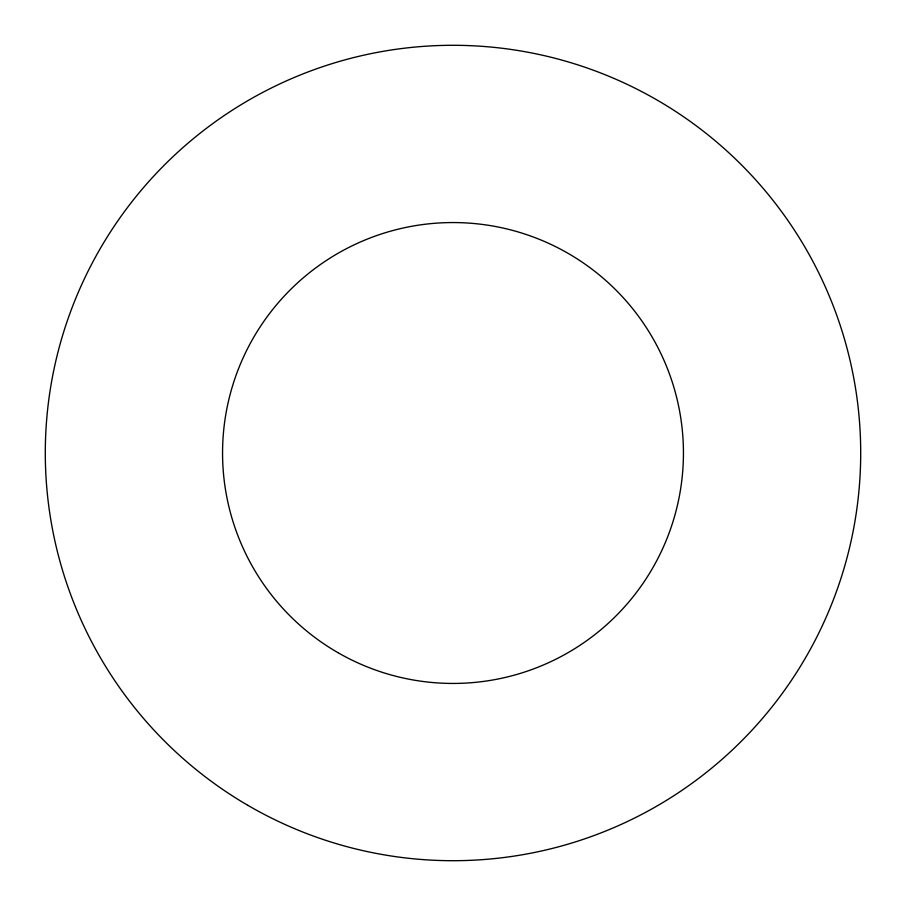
<?xml version="1.0" encoding="UTF-8"?>
<svg xmlns="http://www.w3.org/2000/svg" width="906" height="906" viewBox="0 0 906 906"><rect width="100%" height="100%" fill="white"/><g stroke="black" fill="none" stroke-linecap="round" stroke-linejoin="round"><path stroke-width="1.36" d="M247.836 805.321A407.7 407.7 0 0 0 860.7 454.518A407.7 407.7 0 0 0 250.464 99.162A407.7 407.7 0 0 0 247.836 805.321M337.779 652.569A230.441 230.441 0 0 0 683.441 453A230.441 230.441 0 0 0 337.779 253.431A230.441 230.441 0 0 0 337.779 652.569"/></g></svg>
